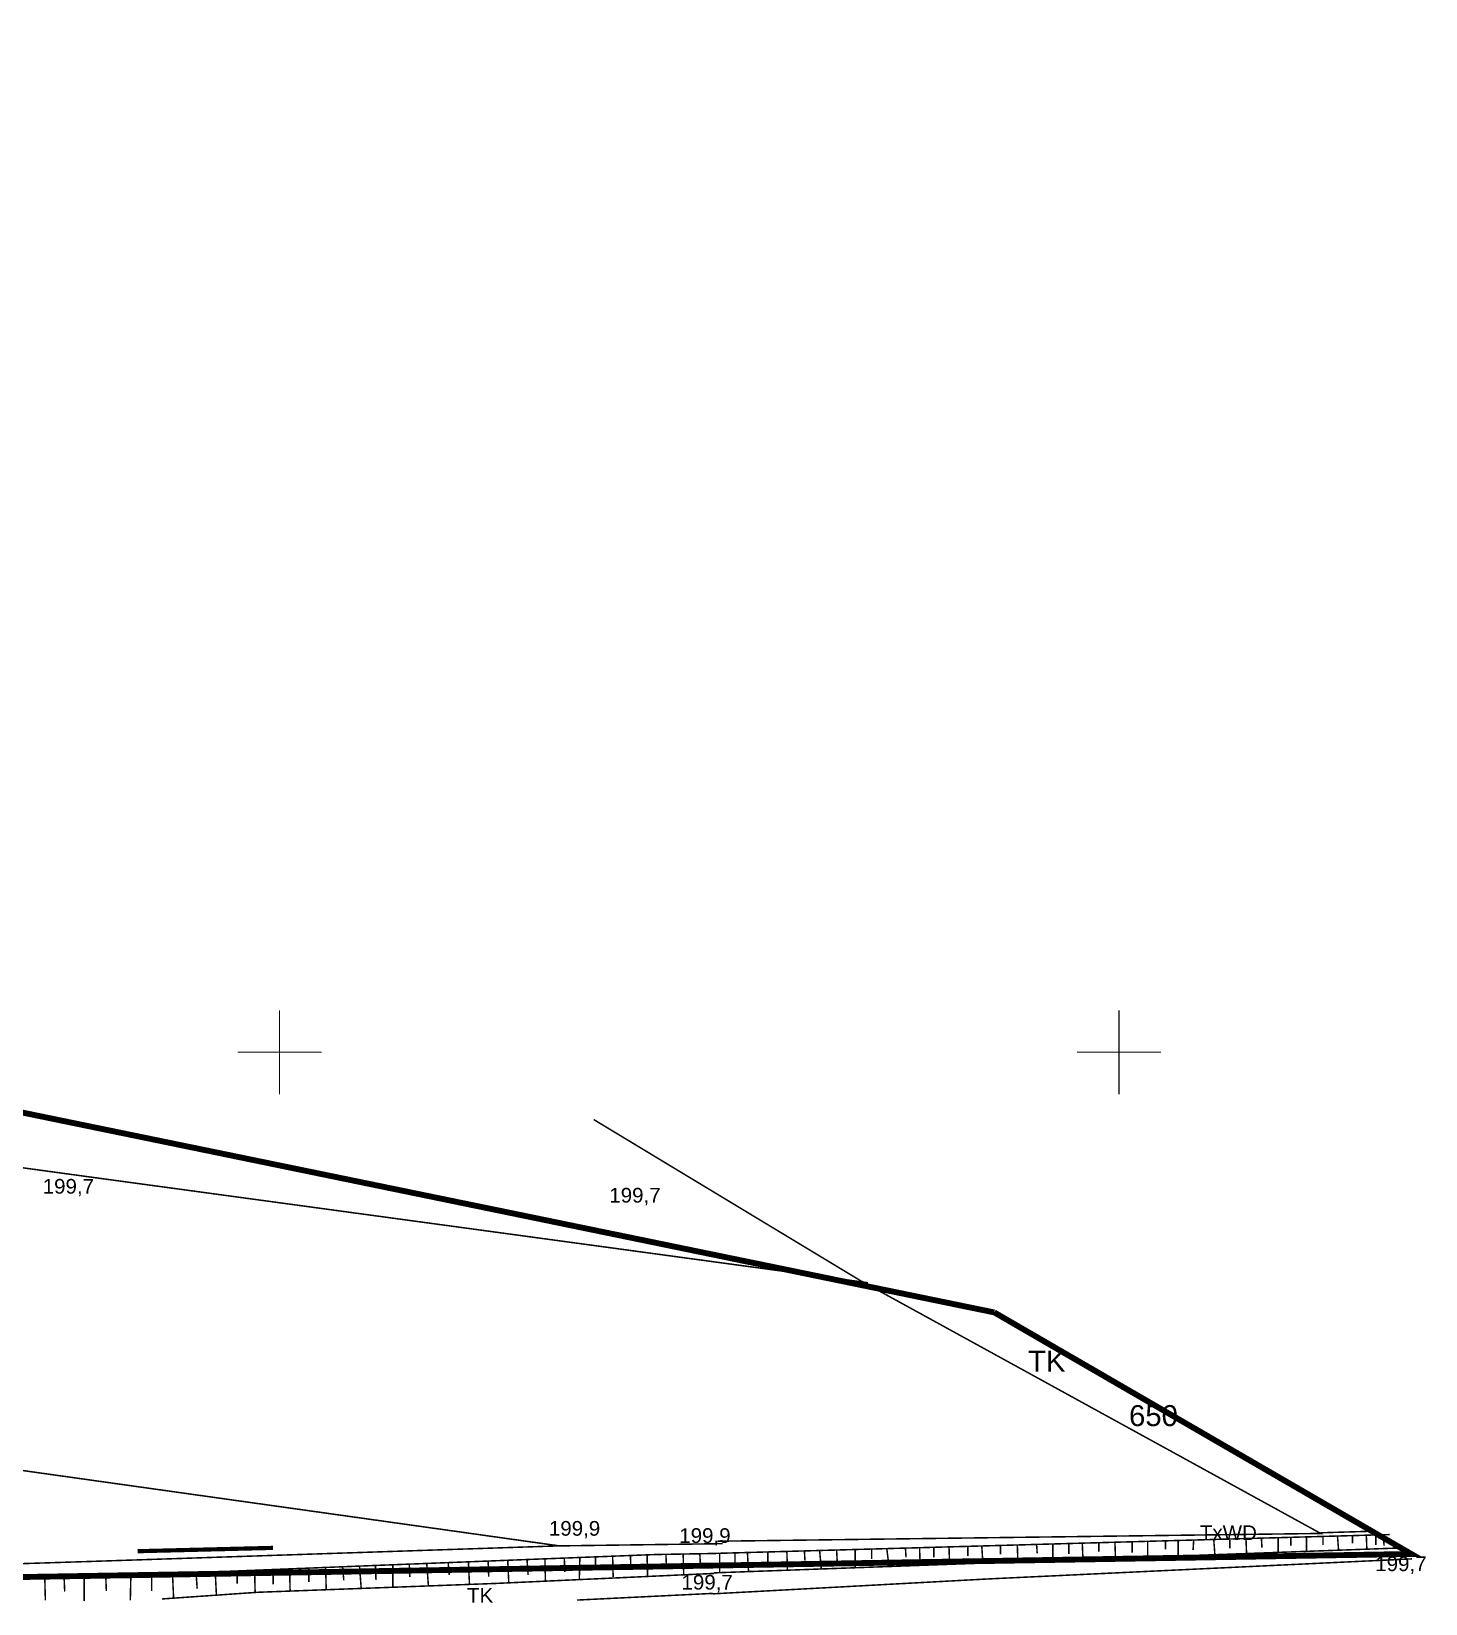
# Model space of a CAD drawing. Extents: x 7572697 to 7573818, y 5546684 to 5547005.
# Drawn here: x 7573735.2 to 7573818.3, y 5546767.2 to 5546860.8 of the extents above; entities that cross this region are included whole.
import ezdxf
from ezdxf.enums import TextEntityAlignment as Align

# ---------------------------------------------------------------- set-up
doc = ezdxf.new("R2010")
doc.units = 0
doc.header["$MEASUREMENT"] = 0
doc.linetypes.add('1', pattern=[2, 1, -1])
doc.styles.add('STYL_ARIAL', font='Arial', dxfattribs={"oblique": 0.1})

msp = doc.modelspace()

# ---------------------------------------------------------------- linework, layer by layer
at = {"color": 6, "const_width": 0.35}
for points in [[(7573792.5736, 5546784.4967), (7573422.4326, 5546860.6425)], [(7573349.4716, 5546824.7787), (7573649.9357, 5546767.3274), (7573817.4093, 5546770.1055), (7573792.5736, 5546784.4967)]]:
    msp.add_lwpolyline(points, dxfattribs=at)
at = {"color": 0, "const_width": 0.09}
for points in [[(7573650.2868, 5546807.7885), (7573687.2755, 5546801.2401), (7573711.1806, 5546797.0067), (7573724.6479, 5546794.6255), (7573728.4844, 5546793.964), (7573739.1338, 5546792.5088), (7573785.0522, 5546786.2647)], [(7573768.7142, 5546795.9881), (7573784.5892, 5546786.397)], [(7573652.2579, 5546789.5322), (7573684.7355, 5546783.1557), (7573692.157, 5546781.9651), (7573709.8841, 5546779.0547), (7573734.1728, 5546775.1521), (7573766.6637, 5546770.588), (7573776.3871, 5546770.7203)], [(7573784.5892, 5546786.3969), (7573812.0132, 5546771.3289), (7573776.0961, 5546770.8659)], [(7573797.8114, 5546770.751), (7573797.8548, 5546769.7502)], [(7573799.7574, 5546770.8054), (7573799.7907, 5546769.8488)], [(7573800.7817, 5546770.8064), (7573800.7817, 5546770.178)], [(7573801.7081, 5546770.86), (7573801.7076, 5546769.9184)], [(7573802.766, 5546770.8725), (7573802.766, 5546770.3764)], [(7573803.5266, 5546770.9108), (7573803.5266, 5546769.9844)], [(7573804.4461, 5546770.9056), (7573804.413, 5546770.3434)], [(7573805.6434, 5546770.97), (7573805.7088, 5546770.0636)], [(7573806.5959, 5546770.9387), (7573806.5959, 5546770.4426)], [(7573807.5629, 5546771.0237), (7573807.5963, 5546770.1321)], [(7573808.481, 5546771.071), (7573808.5141, 5546770.4757)], [(7573809.4797, 5546771.0773), (7573809.4803, 5546770.2005)], [(7573810.2339, 5546771.104), (7573810.2339, 5546770.6079)], [(7573811.1669, 5546771.1244), (7573811.1683, 5546770.2616)], [(7573812.0198, 5546771.3686), (7573815.294, 5546771.4678)], [(7573812.1521, 5546771.1371), (7573812.1521, 5546770.641)], [(7573813.0119, 5546771.176), (7573813.0787, 5546770.331)], [(7573813.905, 5546771.2032), (7573813.905, 5546770.7402)], [(7573814.7303, 5546771.2241), (7573814.7619, 5546770.3921)], [(7573815.294, 5546771.2363), (7573815.294, 5546770.641)], [(7573815.7254, 5546771.2519), (7573815.7901, 5546770.6079)], [(7573666.466, 5546767.2808), (7573679.5629, 5546767.7438), (7573695.4379, 5546768.2068), (7573711.9875, 5546768.8022), (7573738.7766, 5546769.662), (7573766.6372, 5546770.5881)], [(7573765.8038, 5546769.8539), (7573765.8369, 5546768.4979)], [(7573766.9613, 5546769.8539), (7573766.9944, 5546769.0271)], [(7573767.8874, 5546769.92), (7573767.8543, 5546768.5971)], [(7573768.8134, 5546769.9531), (7573768.8134, 5546769.1924)], [(7573769.8387, 5546769.9862), (7573769.8718, 5546768.7294)], [(7573770.897, 5546770.0523), (7573770.9301, 5546769.1593)], [(7573771.8892, 5546770.0854), (7573771.9223, 5546768.7956)], [(7573773.0137, 5546770.0523), (7573773.0468, 5546769.2916)], [(7573774.0389, 5546770.1185), (7573774.072, 5546768.8948)], [(7573775.0311, 5546770.1515), (7573775.0642, 5546769.457)], [(7573776.2151, 5546770.1118), (7573776.2151, 5546768.9873)], [(7573777.1279, 5546770.178), (7573777.1279, 5546769.6158)], [(7573777.8688, 5546770.178), (7573777.9349, 5546769.0535)], [(7573779.0792, 5546770.2111), (7573779.0792, 5546769.6489)], [(7573780.2169, 5546770.2441), (7573780.25, 5546769.1527)], [(7573781.262, 5546770.2772), (7573781.2951, 5546769.715)], [(7573782.1672, 5546770.3136), (7573782.2665, 5546769.2128)], [(7573783.1803, 5546770.3433), (7573783.2134, 5546769.6818)], [(7573784.285, 5546770.3728), (7573784.2861, 5546769.2861)], [(7573785.2639, 5546770.3764), (7573785.2639, 5546769.8142)], [(7573786.1696, 5546770.4255), (7573786.2996, 5546769.3592)], [(7573787.2813, 5546770.4426), (7573787.3144, 5546769.9134)], [(7573788.1212, 5546770.4801), (7573788.1541, 5546769.4265)], [(7573788.968, 5546770.5418), (7573788.968, 5546769.9134)], [(7573789.8737, 5546770.5291), (7573789.9083, 5546769.4902)], [(7573790.9921, 5546770.5749), (7573790.9921, 5546769.9796)], [(7573791.8262, 5546770.5837), (7573791.8912, 5546769.5622)], [(7573792.9434, 5546770.6079), (7573792.9434, 5546770.0787)], [(7573793.9431, 5546770.6429), (7573793.9757, 5546769.6378)], [(7573795.0931, 5546770.7072), (7573795.1262, 5546770.145)], [(7573796.0581, 5546770.702), (7573796.0589, 5546769.7134)], [(7573797.0114, 5546770.7072), (7573797.0114, 5546770.1119)], [(7573798.7973, 5546770.7402), (7573798.7973, 5546770.2441)], [(7573742.3815, 5546768.8948), (7573742.3815, 5546767.9026)], [(7573743.6251, 5546768.8948), (7573743.6912, 5546767.4396)], [(7573745.0274, 5546768.994), (7573745.0935, 5546768.0349)], [(7573746.1717, 5546769.027), (7573746.2378, 5546767.671)], [(7573747.4748, 5546769.0932), (7573747.4748, 5546768.3325)], [(7573748.5133, 5546769.1593), (7573748.5464, 5546767.8033)], [(7573749.6245, 5546769.1593), (7573749.6245, 5546768.2994)], [(7573750.5968, 5546769.2586), (7573750.6299, 5546767.9026)], [(7573751.7412, 5546769.2916), (7573751.7412, 5546768.4317)], [(7573752.7466, 5546769.2916), (7573752.7797, 5546767.9687)], [(7573753.7586, 5546769.3247), (7573753.8247, 5546768.531)], [(7573754.764, 5546769.3578), (7573754.8632, 5546768.068)], [(7573755.7099, 5546769.4239), (7573755.743, 5546768.564)], [(7573756.7484, 5546769.457), (7573756.7484, 5546768.1672)], [(7573757.7274, 5546769.4901), (7573757.7605, 5546768.7294)], [(7573758.7659, 5546769.5562), (7573758.8651, 5546768.2333)], [(7573760.0425, 5546769.5893), (7573760.1086, 5546768.8617)], [(7573761.2463, 5546769.6554), (7573761.3124, 5546768.2994)], [(7573762.4237, 5546769.6554), (7573762.4568, 5546768.7624)], [(7573763.5879, 5546769.7547), (7573763.654, 5546768.3987)], [(7573764.7388, 5546769.7877), (7573764.8049, 5546768.8617)], [(7573736.0183, 5546768.6302), (7573736.0514, 5546767.3404)], [(7573737.1693, 5546768.6963), (7573737.2024, 5546767.8695)], [(7573738.3665, 5546768.6963), (7573738.3665, 5546767.3072)], [(7573739.6497, 5546768.7955), (7573739.6828, 5546767.9025)], [(7573741.1446, 5546768.8617), (7573741.1115, 5546767.3403)]]:
    msp.add_lwpolyline(points, dxfattribs=at)
at = {"color": 1, "const_width": 0.065}
for points in [[(7573750, 5546797.5), (7573750, 5546802.5)], [(7573750, 5546797.5), (7573750, 5546802.5)], [(7573750, 5546797.5), (7573750, 5546802.5)], [(7573750, 5546797.5), (7573750, 5546802.5)], [(7573750, 5546797.5), (7573750, 5546802.5)], [(7573800, 5546797.5), (7573800, 5546802.5)], [(7573800, 5546797.5), (7573800, 5546802.5)], [(7573800, 5546797.5), (7573800, 5546802.5)], [(7573800, 5546797.5), (7573800, 5546802.5)], [(7573800, 5546797.5), (7573800, 5546802.5)], [(7573800, 5546797.5), (7573800, 5546802.5)], [(7573747.5, 5546800), (7573752.5, 5546800)], [(7573747.5, 5546800), (7573752.5, 5546800)], [(7573747.5, 5546800), (7573752.5, 5546800)], [(7573747.5, 5546800), (7573752.5, 5546800)], [(7573747.5, 5546800), (7573752.5, 5546800)], [(7573797.5, 5546800), (7573802.5, 5546800)], [(7573797.5, 5546800), (7573802.5, 5546800)], [(7573797.5, 5546800), (7573802.5, 5546800)], [(7573797.5, 5546800), (7573802.5, 5546800)], [(7573797.5, 5546800), (7573802.5, 5546800)], [(7573797.5, 5546800), (7573802.5, 5546800)]]:
    msp.add_lwpolyline(points, dxfattribs=at)
at = {"color": 0, "linetype": '1'}
for points, const_width in [([(7573735.4025, 5546791.9104), (7573735.4015, 5546791.9118), (7573735.4005, 5546791.9133), (7573735.3996, 5546791.9148), (7573735.3988, 5546791.9163), (7573735.398, 5546791.9179), (7573735.3972, 5546791.9194), (7573735.3966, 5546791.921), (7573735.3959, 5546791.9227), (7573735.3954, 5546791.9243), (7573735.3948, 5546791.926), (7573735.3944, 5546791.9277), (7573735.394, 5546791.9294), (7573735.3936, 5546791.9311), (7573735.3934, 5546791.9328), (7573735.3931, 5546791.9345), (7573735.393, 5546791.9363), (7573735.3929, 5546791.938), (7573735.3928, 5546791.9398), (7573735.3929, 5546791.9415), (7573735.393, 5546791.9432), (7573735.3931, 5546791.945), (7573735.3933, 5546791.9467), (7573735.3936, 5546791.9484), (7573735.3939, 5546791.9502), (7573735.3943, 5546791.9519), (7573735.3947, 5546791.9535), (7573735.3952, 5546791.9552), (7573735.3958, 5546791.9569), (7573735.3964, 5546791.9585), (7573735.3971, 5546791.9601), (7573735.3978, 5546791.9617), (7573735.3986, 5546791.9633), (7573735.3995, 5546791.9648), (7573735.4003, 5546791.9663), (7573735.4013, 5546791.9678), (7573735.4023, 5546791.9692), (7573735.4033, 5546791.9706), (7573735.4044, 5546791.9719), (7573735.4056, 5546791.9733), (7573735.4068, 5546791.9745), (7573735.408, 5546791.9758), (7573735.4093, 5546791.977), (7573735.4106, 5546791.9781), (7573735.4119, 5546791.9792), (7573735.4133, 5546791.9803), (7573735.4147, 5546791.9813), (7573735.4162, 5546791.9823), (7573735.4177, 5546791.9832), (7573735.4192, 5546791.984), (7573735.4208, 5546791.9848), (7573735.4223, 5546791.9855), (7573735.4239, 5546791.9862), (7573735.4256, 5546791.9869), (7573735.4272, 5546791.9874), (7573735.4289, 5546791.988), (7573735.4306, 5546791.9884), (7573735.4323, 5546791.9888), (7573735.434, 5546791.9892), (7573735.4357, 5546791.9894), (7573735.4374, 5546791.9897), (7573735.4392, 5546791.9898), (7573735.4409, 5546791.9899), (7573735.4427, 5546791.9899), (7573735.4444, 5546791.9899), (7573735.4461, 5546791.9898), (7573735.4479, 5546791.9897), (7573735.4496, 5546791.9895), (7573735.4513, 5546791.9892), (7573735.4531, 5546791.9889), (7573735.4548, 5546791.9885), (7573735.4564, 5546791.9881), (7573735.4581, 5546791.9876), (7573735.4598, 5546791.987), (7573735.4614, 5546791.9864), (7573735.463, 5546791.9857), (7573735.4646, 5546791.985), (7573735.4662, 5546791.9842), (7573735.4677, 5546791.9833), (7573735.4692, 5546791.9825), (7573735.4707, 5546791.9815), (7573735.4721, 5546791.9805), (7573735.4735, 5546791.9795), (7573735.4748, 5546791.9784), (7573735.4762, 5546791.9772), (7573735.4774, 5546791.976), (7573735.4787, 5546791.9748), (7573735.4799, 5546791.9735), (7573735.481, 5546791.9722), (7573735.4821, 5546791.9709), (7573735.4832, 5546791.9695), (7573735.4842, 5546791.9681), (7573735.4852, 5546791.9666), (7573735.4861, 5546791.9651), (7573735.4869, 5546791.9636), (7573735.4877, 5546791.962), (7573735.4884, 5546791.9605), (7573735.4891, 5546791.9589), (7573735.4898, 5546791.9572), (7573735.4903, 5546791.9556), (7573735.4909, 5546791.9539), (7573735.4913, 5546791.9522), (7573735.4917, 5546791.9505), (7573735.4921, 5546791.9488), (7573735.4923, 5546791.9471), (7573735.4926, 5546791.9454), (7573735.4927, 5546791.9436), (7573735.4928, 5546791.9419), (7573735.4928, 5546791.9401), (7573735.4928, 5546791.9384), (7573735.4927, 5546791.9367), (7573735.4926, 5546791.9349), (7573735.4924, 5546791.9332), (7573735.4921, 5546791.9315), (7573735.4918, 5546791.9297), (7573735.4914, 5546791.928), (7573735.491, 5546791.9264), (7573735.4905, 5546791.9247), (7573735.4899, 5546791.923), (7573735.4893, 5546791.9214), (7573735.4886, 5546791.9198), (7573735.4879, 5546791.9182), (7573735.4871, 5546791.9166), (7573735.4862, 5546791.9151), (7573735.4854, 5546791.9136), (7573735.4844, 5546791.9121), (7573735.4834, 5546791.9107), (7573735.4824, 5546791.9093), (7573735.4813, 5546791.908), (7573735.4801, 5546791.9066), (7573735.4789, 5546791.9054), (7573735.4777, 5546791.9041), (7573735.4764, 5546791.9029), (7573735.4751, 5546791.9018), (7573735.4738, 5546791.9007), (7573735.4724, 5546791.8996), (7573735.471, 5546791.8986), (7573735.4695, 5546791.8976), (7573735.468, 5546791.8967), (7573735.4665, 5546791.8959), (7573735.4649, 5546791.8951), (7573735.4634, 5546791.8943), (7573735.4618, 5546791.8937), (7573735.4601, 5546791.893), (7573735.4585, 5546791.8925), (7573735.4568, 5546791.8919), (7573735.4551, 5546791.8915), (7573735.4534, 5546791.8911), (7573735.4517, 5546791.8907), (7573735.45, 5546791.8905), (7573735.4483, 5546791.8902), (7573735.4465, 5546791.8901), (7573735.4448, 5546791.89), (7573735.443, 5546791.8899), (7573735.4413, 5546791.89), (7573735.4396, 5546791.8901), (7573735.4378, 5546791.8902), (7573735.4361, 5546791.8904), (7573735.4344, 5546791.8907), (7573735.4326, 5546791.891), (7573735.4309, 5546791.8914), (7573735.4293, 5546791.8918), (7573735.4276, 5546791.8923), (7573735.4259, 5546791.8929), (7573735.4243, 5546791.8935), (7573735.4227, 5546791.8942), (7573735.4211, 5546791.8949), (7573735.4195, 5546791.8957), (7573735.418, 5546791.8966), (7573735.4165, 5546791.8974), (7573735.415, 5546791.8984), (7573735.4136, 5546791.8994), (7573735.4122, 5546791.9004), (7573735.4109, 5546791.9015), (7573735.4095, 5546791.9027), (7573735.4083, 5546791.9039), (7573735.407, 5546791.9051), (7573735.4058, 5546791.9064), (7573735.4047, 5546791.9077), (7573735.4025, 5546791.9104)], 0.09), ([(7573769.6131, 5546790.4287), (7573769.6121, 5546790.4302), (7573769.6112, 5546790.4316), (7573769.6102, 5546790.4331), (7573769.6094, 5546790.4346), (7573769.6086, 5546790.4362), (7573769.6079, 5546790.4378), (7573769.6072, 5546790.4394), (7573769.6065, 5546790.441), (7573769.606, 5546790.4427), (7573769.6054, 5546790.4443), (7573769.605, 5546790.446), (7573769.6046, 5546790.4477), (7573769.6042, 5546790.4494), (7573769.604, 5546790.4511), (7573769.6037, 5546790.4529), (7573769.6036, 5546790.4546), (7573769.6035, 5546790.4563), (7573769.6035, 5546790.4581), (7573769.6035, 5546790.4598), (7573769.6036, 5546790.4616), (7573769.6037, 5546790.4633), (7573769.6039, 5546790.4651), (7573769.6042, 5546790.4668), (7573769.6045, 5546790.4685), (7573769.6049, 5546790.4702), (7573769.6053, 5546790.4719), (7573769.6058, 5546790.4736), (7573769.6064, 5546790.4752), (7573769.607, 5546790.4768), (7573769.6077, 5546790.4784), (7573769.6084, 5546790.48), (7573769.6092, 5546790.4816), (7573769.6101, 5546790.4831), (7573769.6109, 5546790.4846), (7573769.6119, 5546790.4861), (7573769.6129, 5546790.4875), (7573769.6139, 5546790.4889), (7573769.615, 5546790.4903), (7573769.6162, 5546790.4916), (7573769.6174, 5546790.4929), (7573769.6186, 5546790.4941), (7573769.6199, 5546790.4953), (7573769.6212, 5546790.4965), (7573769.6225, 5546790.4976), (7573769.6239, 5546790.4986), (7573769.6253, 5546790.4996), (7573769.6268, 5546790.5006), (7573769.6283, 5546790.5015), (7573769.6298, 5546790.5023), (7573769.6314, 5546790.5031), (7573769.6329, 5546790.5039), (7573769.6345, 5546790.5046), (7573769.6362, 5546790.5052), (7573769.6378, 5546790.5058), (7573769.6395, 5546790.5063), (7573769.6412, 5546790.5068), (7573769.6429, 5546790.5072), (7573769.6446, 5546790.5075), (7573769.6463, 5546790.5078), (7573769.648, 5546790.508), (7573769.6498, 5546790.5081), (7573769.6515, 5546790.5082), (7573769.6533, 5546790.5083), (7573769.655, 5546790.5083), (7573769.6568, 5546790.5082), (7573769.6585, 5546790.508), (7573769.6602, 5546790.5078), (7573769.6619, 5546790.5076), (7573769.6637, 5546790.5072), (7573769.6654, 5546790.5068), (7573769.6671, 5546790.5064), (7573769.6687, 5546790.5059), (7573769.6704, 5546790.5053), (7573769.672, 5546790.5047), (7573769.6736, 5546790.504), (7573769.6752, 5546790.5033), (7573769.6768, 5546790.5025), (7573769.6783, 5546790.5017), (7573769.6798, 5546790.5008), (7573769.6813, 5546790.4998), (7573769.6827, 5546790.4988), (7573769.6841, 5546790.4978), (7573769.6854, 5546790.4967), (7573769.6868, 5546790.4956), (7573769.688, 5546790.4944), (7573769.6893, 5546790.4932), (7573769.6905, 5546790.4919), (7573769.6916, 5546790.4906), (7573769.6927, 5546790.4892), (7573769.6938, 5546790.4878), (7573769.6948, 5546790.4864), (7573769.6958, 5546790.4849), (7573769.6967, 5546790.4834), (7573769.6975, 5546790.4819), (7573769.6983, 5546790.4804), (7573769.6991, 5546790.4788), (7573769.6997, 5546790.4772), (7573769.7004, 5546790.4756), (7573769.7009, 5546790.4739), (7573769.7015, 5546790.4722), (7573769.7019, 5546790.4706), (7573769.7023, 5546790.4689), (7573769.7027, 5546790.4672), (7573769.7029, 5546790.4654), (7573769.7032, 5546790.4637), (7573769.7033, 5546790.462), (7573769.7034, 5546790.4602), (7573769.7035, 5546790.4585), (7573769.7034, 5546790.4567), (7573769.7033, 5546790.455), (7573769.7032, 5546790.4532), (7573769.703, 5546790.4515), (7573769.7027, 5546790.4498), (7573769.7024, 5546790.4481), (7573769.702, 5546790.4464), (7573769.7016, 5546790.4447), (7573769.7011, 5546790.443), (7573769.7005, 5546790.4414), (7573769.6999, 5546790.4397), (7573769.6992, 5546790.4381), (7573769.6985, 5546790.4365), (7573769.6977, 5546790.435), (7573769.6968, 5546790.4334), (7573769.696, 5546790.4319), (7573769.695, 5546790.4305), (7573769.694, 5546790.429), (7573769.693, 5546790.4277), (7573769.6919, 5546790.4263), (7573769.6907, 5546790.425), (7573769.6896, 5546790.4237), (7573769.6883, 5546790.4224), (7573769.687, 5546790.4213), (7573769.6857, 5546790.4201), (7573769.6844, 5546790.419), (7573769.683, 5546790.4179), (7573769.6816, 5546790.4169), (7573769.6801, 5546790.416), (7573769.6786, 5546790.4151), (7573769.6771, 5546790.4142), (7573769.6755, 5546790.4134), (7573769.674, 5546790.4127), (7573769.6724, 5546790.412), (7573769.6707, 5546790.4114), (7573769.6691, 5546790.4108), (7573769.6674, 5546790.4103), (7573769.6657, 5546790.4098), (7573769.664, 5546790.4094), (7573769.6623, 5546790.4091), (7573769.6606, 5546790.4088), (7573769.6589, 5546790.4086), (7573769.6571, 5546790.4084), (7573769.6554, 5546790.4083), (7573769.6536, 5546790.4083), (7573769.6519, 5546790.4083), (7573769.6502, 5546790.4084), (7573769.6484, 5546790.4085), (7573769.6467, 5546790.4087), (7573769.645, 5546790.409), (7573769.6432, 5546790.4093), (7573769.6415, 5546790.4097), (7573769.6399, 5546790.4102), (7573769.6382, 5546790.4107), (7573769.6365, 5546790.4112), (7573769.6349, 5546790.4119), (7573769.6333, 5546790.4125), (7573769.6317, 5546790.4133), (7573769.6301, 5546790.414), (7573769.6286, 5546790.4149), (7573769.6271, 5546790.4158), (7573769.6257, 5546790.4167), (7573769.6242, 5546790.4177), (7573769.6228, 5546790.4188), (7573769.6215, 5546790.4199), (7573769.6201, 5546790.421), (7573769.6189, 5546790.4222), (7573769.6176, 5546790.4234), (7573769.6164, 5546790.4247), (7573769.6153, 5546790.426), (7573769.6131, 5546790.4287)], 0.09), ([(7573766.2397, 5546770.7768), (7573766.2387, 5546770.7783), (7573766.2377, 5546770.7797), (7573766.2368, 5546770.7812), (7573766.236, 5546770.7827), (7573766.2352, 5546770.7843), (7573766.2344, 5546770.7859), (7573766.2337, 5546770.7875), (7573766.2331, 5546770.7891), (7573766.2325, 5546770.7907), (7573766.232, 5546770.7924), (7573766.2315, 5546770.7941), (7573766.2311, 5546770.7958), (7573766.2308, 5546770.7975), (7573766.2305, 5546770.7992), (7573766.2303, 5546770.801), (7573766.2302, 5546770.8027), (7573766.2301, 5546770.8044), (7573766.23, 5546770.8062), (7573766.23, 5546770.8079), (7573766.2301, 5546770.8097), (7573766.2303, 5546770.8114), (7573766.2305, 5546770.8131), (7573766.2307, 5546770.8149), (7573766.2311, 5546770.8166), (7573766.2315, 5546770.8183), (7573766.2319, 5546770.82), (7573766.2324, 5546770.8216), (7573766.233, 5546770.8233), (7573766.2336, 5546770.8249), (7573766.2343, 5546770.8265), (7573766.235, 5546770.8281), (7573766.2358, 5546770.8297), (7573766.2366, 5546770.8312), (7573766.2375, 5546770.8327), (7573766.2385, 5546770.8342), (7573766.2395, 5546770.8356), (7573766.2405, 5546770.837), (7573766.2416, 5546770.8384), (7573766.2427, 5546770.8397), (7573766.2439, 5546770.841), (7573766.2451, 5546770.8422), (7573766.2464, 5546770.8434), (7573766.2477, 5546770.8445), (7573766.2491, 5546770.8457), (7573766.2505, 5546770.8467), (7573766.2519, 5546770.8477), (7573766.2534, 5546770.8487), (7573766.2549, 5546770.8496), (7573766.2564, 5546770.8504), (7573766.2579, 5546770.8512), (7573766.2595, 5546770.852), (7573766.2611, 5546770.8527), (7573766.2627, 5546770.8533), (7573766.2644, 5546770.8539), (7573766.2661, 5546770.8544), (7573766.2677, 5546770.8548), (7573766.2694, 5546770.8552), (7573766.2711, 5546770.8556), (7573766.2729, 5546770.8559), (7573766.2746, 5546770.8561), (7573766.2763, 5546770.8562), (7573766.2781, 5546770.8563), (7573766.2798, 5546770.8564), (7573766.2816, 5546770.8563), (7573766.2833, 5546770.8563), (7573766.2851, 5546770.8561), (7573766.2868, 5546770.8559), (7573766.2885, 5546770.8556), (7573766.2902, 5546770.8553), (7573766.2919, 5546770.8549), (7573766.2936, 5546770.8545), (7573766.2953, 5546770.854), (7573766.2969, 5546770.8534), (7573766.2986, 5546770.8528), (7573766.3002, 5546770.8521), (7573766.3018, 5546770.8514), (7573766.3033, 5546770.8506), (7573766.3049, 5546770.8498), (7573766.3064, 5546770.8489), (7573766.3078, 5546770.8479), (7573766.3093, 5546770.8469), (7573766.3106, 5546770.8459), (7573766.312, 5546770.8448), (7573766.3133, 5546770.8437), (7573766.3146, 5546770.8425), (7573766.3159, 5546770.8412), (7573766.317, 5546770.84), (7573766.3182, 5546770.8387), (7573766.3193, 5546770.8373), (7573766.3204, 5546770.8359), (7573766.3214, 5546770.8345), (7573766.3223, 5546770.833), (7573766.3232, 5546770.8315), (7573766.3241, 5546770.83), (7573766.3249, 5546770.8285), (7573766.3256, 5546770.8269), (7573766.3263, 5546770.8253), (7573766.3269, 5546770.8236), (7573766.3275, 5546770.822), (7573766.328, 5546770.8203), (7573766.3285, 5546770.8186), (7573766.3289, 5546770.817), (7573766.3292, 5546770.8152), (7573766.3295, 5546770.8135), (7573766.3297, 5546770.8118), (7573766.3299, 5546770.81), (7573766.33, 5546770.8083), (7573766.33, 5546770.8066), (7573766.33, 5546770.8048), (7573766.3299, 5546770.8031), (7573766.3298, 5546770.8013), (7573766.3296, 5546770.7996), (7573766.3293, 5546770.7979), (7573766.329, 5546770.7962), (7573766.3286, 5546770.7945), (7573766.3281, 5546770.7928), (7573766.3276, 5546770.7911), (7573766.3271, 5546770.7894), (7573766.3264, 5546770.7878), (7573766.3258, 5546770.7862), (7573766.325, 5546770.7846), (7573766.3243, 5546770.7831), (7573766.3234, 5546770.7815), (7573766.3225, 5546770.78), (7573766.3216, 5546770.7786), (7573766.3206, 5546770.7771), (7573766.3195, 5546770.7757), (7573766.3184, 5546770.7744), (7573766.3173, 5546770.7731), (7573766.3161, 5546770.7718), (7573766.3149, 5546770.7705), (7573766.3136, 5546770.7693), (7573766.3123, 5546770.7682), (7573766.3109, 5546770.7671), (7573766.3096, 5546770.766), (7573766.3081, 5546770.765), (7573766.3067, 5546770.7641), (7573766.3052, 5546770.7632), (7573766.3037, 5546770.7623), (7573766.3021, 5546770.7615), (7573766.3005, 5546770.7608), (7573766.2989, 5546770.7601), (7573766.2973, 5546770.7594), (7573766.2956, 5546770.7589), (7573766.294, 5546770.7584), (7573766.2923, 5546770.7579), (7573766.2906, 5546770.7575), (7573766.2889, 5546770.7572), (7573766.2872, 5546770.7569), (7573766.2854, 5546770.7567), (7573766.2837, 5546770.7565), (7573766.282, 5546770.7564), (7573766.2802, 5546770.7564), (7573766.2785, 5546770.7564), (7573766.2767, 5546770.7565), (7573766.275, 5546770.7566), (7573766.2732, 5546770.7568), (7573766.2715, 5546770.7571), (7573766.2698, 5546770.7574), (7573766.2681, 5546770.7578), (7573766.2664, 5546770.7583), (7573766.2647, 5546770.7588), (7573766.2631, 5546770.7593), (7573766.2615, 5546770.7599), (7573766.2599, 5546770.7606), (7573766.2583, 5546770.7613), (7573766.2567, 5546770.7621), (7573766.2552, 5546770.763), (7573766.2537, 5546770.7639), (7573766.2522, 5546770.7648), (7573766.2508, 5546770.7658), (7573766.2494, 5546770.7669), (7573766.248, 5546770.7679), (7573766.2467, 5546770.7691), (7573766.2454, 5546770.7703), (7573766.2442, 5546770.7715), (7573766.243, 5546770.7728), (7573766.2418, 5546770.7741), (7573766.2397, 5546770.7768)], 0.09), ([(7573775.8976, 5546770.1383), (7573816.1142, 5546771.2628)], 0.09), ([(7573696.5888, 5546767.2279), (7573716.5648, 5546768.0216), (7573738.8295, 5546768.7493), (7573757.0857, 5546769.4769), (7573772.3654, 5546770.0722), (7573776.0034, 5546770.1383)], 0.09), ([(7573741.5415, 5546770.2706), (7573749.6113, 5546770.469)], 0.25), ([(7573773.2181, 5546770.2477), (7573773.2171, 5546770.2491), (7573773.2161, 5546770.2505), (7573773.2152, 5546770.252), (7573773.2143, 5546770.2536), (7573773.2135, 5546770.2551), (7573773.2128, 5546770.2567), (7573773.2121, 5546770.2583), (7573773.2115, 5546770.2599), (7573773.2109, 5546770.2616), (7573773.2104, 5546770.2632), (7573773.2099, 5546770.2649), (7573773.2095, 5546770.2666), (7573773.2092, 5546770.2683), (7573773.2089, 5546770.2701), (7573773.2087, 5546770.2718), (7573773.2085, 5546770.2735), (7573773.2084, 5546770.2753), (7573773.2084, 5546770.277), (7573773.2084, 5546770.2788), (7573773.2085, 5546770.2805), (7573773.2087, 5546770.2822), (7573773.2089, 5546770.284), (7573773.2091, 5546770.2857), (7573773.2095, 5546770.2874), (7573773.2098, 5546770.2891), (7573773.2103, 5546770.2908), (7573773.2108, 5546770.2925), (7573773.2113, 5546770.2941), (7573773.212, 5546770.2958), (7573773.2126, 5546770.2974), (7573773.2134, 5546770.2989), (7573773.2142, 5546770.3005), (7573773.215, 5546770.302), (7573773.2159, 5546770.3035), (7573773.2168, 5546770.305), (7573773.2178, 5546770.3064), (7573773.2189, 5546770.3078), (7573773.22, 5546770.3092), (7573773.2211, 5546770.3105), (7573773.2223, 5546770.3118), (7573773.2235, 5546770.313), (7573773.2248, 5546770.3142), (7573773.2261, 5546770.3154), (7573773.2275, 5546770.3165), (7573773.2289, 5546770.3175), (7573773.2303, 5546770.3185), (7573773.2317, 5546770.3195), (7573773.2332, 5546770.3204), (7573773.2348, 5546770.3213), (7573773.2363, 5546770.3221), (7573773.2379, 5546770.3228), (7573773.2395, 5546770.3235), (7573773.2411, 5546770.3241), (7573773.2428, 5546770.3247), (7573773.2444, 5546770.3252), (7573773.2461, 5546770.3257), (7573773.2478, 5546770.3261), (7573773.2495, 5546770.3264), (7573773.2513, 5546770.3267), (7573773.253, 5546770.3269), (7573773.2547, 5546770.3271), (7573773.2565, 5546770.3272), (7573773.2582, 5546770.3272), (7573773.26, 5546770.3272), (7573773.2617, 5546770.3271), (7573773.2634, 5546770.3269), (7573773.2652, 5546770.3267), (7573773.2669, 5546770.3265), (7573773.2686, 5546770.3261), (7573773.2703, 5546770.3258), (7573773.272, 5546770.3253), (7573773.2737, 5546770.3248), (7573773.2753, 5546770.3243), (7573773.277, 5546770.3236), (7573773.2786, 5546770.323), (7573773.2801, 5546770.3222), (7573773.2817, 5546770.3214), (7573773.2832, 5546770.3206), (7573773.2847, 5546770.3197), (7573773.2862, 5546770.3188), (7573773.2876, 5546770.3178), (7573773.289, 5546770.3167), (7573773.2904, 5546770.3156), (7573773.2917, 5546770.3145), (7573773.293, 5546770.3133), (7573773.2942, 5546770.3121), (7573773.2954, 5546770.3108), (7573773.2966, 5546770.3095), (7573773.2977, 5546770.3081), (7573773.2987, 5546770.3067), (7573773.2997, 5546770.3053), (7573773.3007, 5546770.3039), (7573773.3016, 5546770.3024), (7573773.3025, 5546770.3008), (7573773.3033, 5546770.2993), (7573773.304, 5546770.2977), (7573773.3047, 5546770.2961), (7573773.3053, 5546770.2945), (7573773.3059, 5546770.2928), (7573773.3064, 5546770.2912), (7573773.3069, 5546770.2895), (7573773.3073, 5546770.2878), (7573773.3076, 5546770.2861), (7573773.3079, 5546770.2843), (7573773.3081, 5546770.2826), (7573773.3083, 5546770.2809), (7573773.3084, 5546770.2791), (7573773.3084, 5546770.2774), (7573773.3084, 5546770.2756), (7573773.3083, 5546770.2739), (7573773.3081, 5546770.2722), (7573773.3079, 5546770.2704), (7573773.3077, 5546770.2687), (7573773.3073, 5546770.267), (7573773.307, 5546770.2653), (7573773.3065, 5546770.2636), (7573773.306, 5546770.2619), (7573773.3054, 5546770.2603), (7573773.3048, 5546770.2586), (7573773.3042, 5546770.257), (7573773.3034, 5546770.2555), (7573773.3026, 5546770.2539), (7573773.3018, 5546770.2524), (7573773.3009, 5546770.2509), (7573773.3, 5546770.2494), (7573773.299, 5546770.248), (7573773.2979, 5546770.2466), (7573773.2968, 5546770.2452), (7573773.2957, 5546770.2439), (7573773.2945, 5546770.2426), (7573773.2933, 5546770.2414), (7573773.292, 5546770.2402), (7573773.2907, 5546770.239), (7573773.2893, 5546770.2379), (7573773.2879, 5546770.2369), (7573773.2865, 5546770.2359), (7573773.2851, 5546770.2349), (7573773.2836, 5546770.234), (7573773.282, 5546770.2331), (7573773.2805, 5546770.2323), (7573773.2789, 5546770.2316), (7573773.2773, 5546770.2309), (7573773.2757, 5546770.2303), (7573773.274, 5546770.2297), (7573773.2724, 5546770.2292), (7573773.2707, 5546770.2287), (7573773.269, 5546770.2283), (7573773.2673, 5546770.228), (7573773.2655, 5546770.2277), (7573773.2638, 5546770.2275), (7573773.2621, 5546770.2273), (7573773.2603, 5546770.2272), (7573773.2586, 5546770.2272), (7573773.2568, 5546770.2272), (7573773.2551, 5546770.2273), (7573773.2534, 5546770.2275), (7573773.2516, 5546770.2277), (7573773.2499, 5546770.2279), (7573773.2482, 5546770.2283), (7573773.2465, 5546770.2286), (7573773.2448, 5546770.2291), (7573773.2431, 5546770.2296), (7573773.2415, 5546770.2302), (7573773.2398, 5546770.2308), (7573773.2382, 5546770.2314), (7573773.2367, 5546770.2322), (7573773.2351, 5546770.233), (7573773.2336, 5546770.2338), (7573773.2321, 5546770.2347), (7573773.2306, 5546770.2356), (7573773.2292, 5546770.2366), (7573773.2278, 5546770.2377), (7573773.2264, 5546770.2388), (7573773.2251, 5546770.2399), (7573773.2238, 5546770.2411), (7573773.2226, 5546770.2423), (7573773.2214, 5546770.2436), (7573773.2202, 5546770.2449), (7573773.2181, 5546770.2477)], 0.09), ([(7573775.7984, 5546767.7306), (7573792.3018, 5546768.6236), (7573817.4438, 5546769.8142)], 0.09), ([(7573816.8815, 5546770.469), (7573775.8711, 5546768.9807)], 0.09), ([(7573815.1876, 5546769.9831), (7573815.1866, 5546769.9845), (7573815.1856, 5546769.986), (7573815.1847, 5546769.9875), (7573815.1838, 5546769.989), (7573815.183, 5546769.9905), (7573815.1823, 5546769.9921), (7573815.1816, 5546769.9937), (7573815.181, 5546769.9953), (7573815.1804, 5546769.997), (7573815.1799, 5546769.9987), (7573815.1794, 5546770.0003), (7573815.179, 5546770.002), (7573815.1787, 5546770.0037), (7573815.1784, 5546770.0055), (7573815.1782, 5546770.0072), (7573815.178, 5546770.0089), (7573815.1779, 5546770.0107), (7573815.1779, 5546770.0124), (7573815.1779, 5546770.0142), (7573815.178, 5546770.0159), (7573815.1782, 5546770.0177), (7573815.1784, 5546770.0194), (7573815.1786, 5546770.0211), (7573815.179, 5546770.0228), (7573815.1793, 5546770.0245), (7573815.1798, 5546770.0262), (7573815.1803, 5546770.0279), (7573815.1809, 5546770.0295), (7573815.1815, 5546770.0312), (7573815.1821, 5546770.0328), (7573815.1829, 5546770.0344), (7573815.1837, 5546770.0359), (7573815.1845, 5546770.0375), (7573815.1854, 5546770.039), (7573815.1863, 5546770.0404), (7573815.1873, 5546770.0419), (7573815.1884, 5546770.0433), (7573815.1895, 5546770.0446), (7573815.1906, 5546770.0459), (7573815.1918, 5546770.0472), (7573815.193, 5546770.0485), (7573815.1943, 5546770.0496), (7573815.1956, 5546770.0508), (7573815.197, 5546770.0519), (7573815.1984, 5546770.053), (7573815.1998, 5546770.054), (7573815.2012, 5546770.0549), (7573815.2027, 5546770.0558), (7573815.2043, 5546770.0567), (7573815.2058, 5546770.0575), (7573815.2074, 5546770.0582), (7573815.209, 5546770.0589), (7573815.2106, 5546770.0595), (7573815.2123, 5546770.0601), (7573815.2139, 5546770.0606), (7573815.2156, 5546770.0611), (7573815.2173, 5546770.0615), (7573815.219, 5546770.0618), (7573815.2208, 5546770.0621), (7573815.2225, 5546770.0623), (7573815.2242, 5546770.0625), (7573815.226, 5546770.0626), (7573815.2277, 5546770.0626), (7573815.2295, 5546770.0626), (7573815.2312, 5546770.0625), (7573815.2329, 5546770.0624), (7573815.2347, 5546770.0622), (7573815.2364, 5546770.0619), (7573815.2381, 5546770.0616), (7573815.2398, 5546770.0612), (7573815.2415, 5546770.0607), (7573815.2432, 5546770.0602), (7573815.2448, 5546770.0597), (7573815.2465, 5546770.059), (7573815.2481, 5546770.0584), (7573815.2497, 5546770.0576), (7573815.2512, 5546770.0569), (7573815.2527, 5546770.056), (7573815.2542, 5546770.0551), (7573815.2557, 5546770.0542), (7573815.2571, 5546770.0532), (7573815.2585, 5546770.0521), (7573815.2599, 5546770.051), (7573815.2612, 5546770.0499), (7573815.2625, 5546770.0487), (7573815.2637, 5546770.0475), (7573815.2649, 5546770.0462), (7573815.2661, 5546770.0449), (7573815.2672, 5546770.0436), (7573815.2682, 5546770.0422), (7573815.2692, 5546770.0407), (7573815.2702, 5546770.0393), (7573815.2711, 5546770.0378), (7573815.272, 5546770.0363), (7573815.2728, 5546770.0347), (7573815.2735, 5546770.0331), (7573815.2742, 5546770.0315), (7573815.2748, 5546770.0299), (7573815.2754, 5546770.0283), (7573815.2759, 5546770.0266), (7573815.2764, 5546770.0249), (7573815.2768, 5546770.0232), (7573815.2771, 5546770.0215), (7573815.2774, 5546770.0198), (7573815.2776, 5546770.018), (7573815.2778, 5546770.0163), (7573815.2779, 5546770.0146), (7573815.2779, 5546770.0128), (7573815.2779, 5546770.0111), (7573815.2778, 5546770.0093), (7573815.2776, 5546770.0076), (7573815.2774, 5546770.0058), (7573815.2772, 5546770.0041), (7573815.2768, 5546770.0024), (7573815.2765, 5546770.0007), (7573815.276, 5546769.999), (7573815.2755, 5546769.9973), (7573815.275, 5546769.9957), (7573815.2743, 5546769.9941), (7573815.2737, 5546769.9925), (7573815.2729, 5546769.9909), (7573815.2721, 5546769.9893), (7573815.2713, 5546769.9878), (7573815.2704, 5546769.9863), (7573815.2695, 5546769.9848), (7573815.2685, 5546769.9834), (7573815.2674, 5546769.982), (7573815.2663, 5546769.9806), (7573815.2652, 5546769.9793), (7573815.264, 5546769.978), (7573815.2628, 5546769.9768), (7573815.2615, 5546769.9756), (7573815.2602, 5546769.9744), (7573815.2588, 5546769.9733), (7573815.2574, 5546769.9723), (7573815.256, 5546769.9713), (7573815.2546, 5546769.9703), (7573815.2531, 5546769.9694), (7573815.2515, 5546769.9686), (7573815.25, 5546769.9678), (7573815.2484, 5546769.967), (7573815.2468, 5546769.9663), (7573815.2452, 5546769.9657), (7573815.2435, 5546769.9651), (7573815.2419, 5546769.9646), (7573815.2402, 5546769.9642), (7573815.2385, 5546769.9638), (7573815.2368, 5546769.9634), (7573815.235, 5546769.9631), (7573815.2333, 5546769.9629), (7573815.2316, 5546769.9628), (7573815.2298, 5546769.9627), (7573815.2281, 5546769.9626), (7573815.2263, 5546769.9626), (7573815.2246, 5546769.9627), (7573815.2229, 5546769.9629), (7573815.2211, 5546769.9631), (7573815.2194, 5546769.9633), (7573815.2177, 5546769.9637), (7573815.216, 5546769.9641), (7573815.2143, 5546769.9645), (7573815.2126, 5546769.965), (7573815.211, 5546769.9656), (7573815.2093, 5546769.9662), (7573815.2077, 5546769.9669), (7573815.2062, 5546769.9676), (7573815.2046, 5546769.9684), (7573815.2031, 5546769.9692), (7573815.2016, 5546769.9701), (7573815.2001, 5546769.9711), (7573815.1987, 5546769.9721), (7573815.1973, 5546769.9731), (7573815.1959, 5546769.9742), (7573815.1946, 5546769.9753), (7573815.1933, 5546769.9765), (7573815.1921, 5546769.9777), (7573815.1909, 5546769.979), (7573815.1897, 5546769.9803), (7573815.1876, 5546769.9831)], 0.09), ([(7573775.8712, 5546768.9477), (7573762.9066, 5546768.3524), (7573748.6853, 5546767.8232), (7573742.9967, 5546767.4263)], 0.09), ([(7573773.3834, 5546768.594), (7573773.3824, 5546768.5954), (7573773.3815, 5546768.5969), (7573773.3806, 5546768.5984), (7573773.3797, 5546768.5999), (7573773.3789, 5546768.6015), (7573773.3782, 5546768.603), (7573773.3775, 5546768.6047), (7573773.3768, 5546768.6063), (7573773.3763, 5546768.6079), (7573773.3758, 5546768.6096), (7573773.3753, 5546768.6113), (7573773.3749, 5546768.613), (7573773.3746, 5546768.6147), (7573773.3743, 5546768.6164), (7573773.3741, 5546768.6181), (7573773.3739, 5546768.6199), (7573773.3738, 5546768.6216), (7573773.3738, 5546768.6234), (7573773.3738, 5546768.6251), (7573773.3739, 5546768.6269), (7573773.374, 5546768.6286), (7573773.3742, 5546768.6303), (7573773.3745, 5546768.6321), (7573773.3748, 5546768.6338), (7573773.3752, 5546768.6355), (7573773.3756, 5546768.6372), (7573773.3762, 5546768.6388), (7573773.3767, 5546768.6405), (7573773.3773, 5546768.6421), (7573773.378, 5546768.6437), (7573773.3787, 5546768.6453), (7573773.3795, 5546768.6469), (7573773.3804, 5546768.6484), (7573773.3813, 5546768.6499), (7573773.3822, 5546768.6514), (7573773.3832, 5546768.6528), (7573773.3842, 5546768.6542), (7573773.3853, 5546768.6556), (7573773.3865, 5546768.6569), (7573773.3877, 5546768.6582), (7573773.3889, 5546768.6594), (7573773.3902, 5546768.6606), (7573773.3915, 5546768.6617), (7573773.3928, 5546768.6628), (7573773.3942, 5546768.6639), (7573773.3956, 5546768.6649), (7573773.3971, 5546768.6659), (7573773.3986, 5546768.6668), (7573773.4001, 5546768.6676), (7573773.4017, 5546768.6684), (7573773.4033, 5546768.6692), (7573773.4049, 5546768.6698), (7573773.4065, 5546768.6705), (7573773.4081, 5546768.6711), (7573773.4098, 5546768.6716), (7573773.4115, 5546768.672), (7573773.4132, 5546768.6724), (7573773.4149, 5546768.6728), (7573773.4166, 5546768.673), (7573773.4183, 5546768.6733), (7573773.4201, 5546768.6734), (7573773.4218, 5546768.6735), (7573773.4236, 5546768.6736), (7573773.4253, 5546768.6735), (7573773.4271, 5546768.6734), (7573773.4288, 5546768.6733), (7573773.4305, 5546768.6731), (7573773.4323, 5546768.6728), (7573773.434, 5546768.6725), (7573773.4357, 5546768.6721), (7573773.4374, 5546768.6717), (7573773.439, 5546768.6712), (7573773.4407, 5546768.6706), (7573773.4423, 5546768.67), (7573773.4439, 5546768.6693), (7573773.4455, 5546768.6686), (7573773.4471, 5546768.6678), (7573773.4486, 5546768.667), (7573773.4501, 5546768.6661), (7573773.4516, 5546768.6651), (7573773.453, 5546768.6641), (7573773.4544, 5546768.6631), (7573773.4558, 5546768.662), (7573773.4571, 5546768.6608), (7573773.4584, 5546768.6597), (7573773.4596, 5546768.6584), (7573773.4608, 5546768.6572), (7573773.4619, 5546768.6558), (7573773.463, 5546768.6545), (7573773.4641, 5546768.6531), (7573773.4651, 5546768.6517), (7573773.4661, 5546768.6502), (7573773.467, 5546768.6487), (7573773.4678, 5546768.6472), (7573773.4686, 5546768.6456), (7573773.4694, 5546768.6441), (7573773.47, 5546768.6425), (7573773.4707, 5546768.6408), (7573773.4713, 5546768.6392), (7573773.4718, 5546768.6375), (7573773.4722, 5546768.6358), (7573773.4726, 5546768.6341), (7573773.473, 5546768.6324), (7573773.4732, 5546768.6307), (7573773.4735, 5546768.629), (7573773.4736, 5546768.6272), (7573773.4737, 5546768.6255), (7573773.4738, 5546768.6237), (7573773.4737, 5546768.622), (7573773.4737, 5546768.6203), (7573773.4735, 5546768.6185), (7573773.4733, 5546768.6168), (7573773.473, 5546768.6151), (7573773.4727, 5546768.6133), (7573773.4723, 5546768.6116), (7573773.4719, 5546768.61), (7573773.4714, 5546768.6083), (7573773.4708, 5546768.6066), (7573773.4702, 5546768.605), (7573773.4695, 5546768.6034), (7573773.4688, 5546768.6018), (7573773.468, 5546768.6003), (7573773.4672, 5546768.5987), (7573773.4663, 5546768.5972), (7573773.4653, 5546768.5958), (7573773.4643, 5546768.5943), (7573773.4633, 5546768.5929), (7573773.4622, 5546768.5916), (7573773.461, 5546768.5902), (7573773.4599, 5546768.589), (7573773.4586, 5546768.5877), (7573773.4574, 5546768.5865), (7573773.456, 5546768.5854), (7573773.4547, 5546768.5843), (7573773.4533, 5546768.5832), (7573773.4519, 5546768.5822), (7573773.4504, 5546768.5813), (7573773.4489, 5546768.5804), (7573773.4474, 5546768.5795), (7573773.4459, 5546768.5787), (7573773.4443, 5546768.578), (7573773.4427, 5546768.5773), (7573773.441, 5546768.5766), (7573773.4394, 5546768.5761), (7573773.4377, 5546768.5755), (7573773.436, 5546768.5751), (7573773.4343, 5546768.5747), (7573773.4326, 5546768.5744), (7573773.4309, 5546768.5741), (7573773.4292, 5546768.5739), (7573773.4274, 5546768.5737), (7573773.4257, 5546768.5736), (7573773.424, 5546768.5736), (7573773.4222, 5546768.5736), (7573773.4205, 5546768.5737), (7573773.4187, 5546768.5738), (7573773.417, 5546768.574), (7573773.4153, 5546768.5743), (7573773.4136, 5546768.5746), (7573773.4119, 5546768.575), (7573773.4102, 5546768.5754), (7573773.4085, 5546768.5759), (7573773.4068, 5546768.5765), (7573773.4052, 5546768.5771), (7573773.4036, 5546768.5778), (7573773.402, 5546768.5785), (7573773.4005, 5546768.5793), (7573773.3989, 5546768.5802), (7573773.3974, 5546768.5811), (7573773.396, 5546768.582), (7573773.3945, 5546768.583), (7573773.3931, 5546768.584), (7573773.3918, 5546768.5851), (7573773.3904, 5546768.5863), (7573773.3892, 5546768.5875), (7573773.3879, 5546768.5887), (7573773.3867, 5546768.59), (7573773.3856, 5546768.5913), (7573773.3834, 5546768.594)], 0.09), ([(7573767.722, 5546767.3602), (7573775.7918, 5546767.7571)], 0.09)]:
    msp.add_lwpolyline(points, dxfattribs=dict(at, const_width=const_width))

# ---------------------------------------------------------------- texts
at = {"color": 0, "style": 'STYL_ARIAL'}
for s, height, p in [('199,7', 0.875, (7573735.8926, 5546792.4489)), ('199,7', 0.875, (7573769.6402, 5546791.9196)), ('TK', 1.25, (7573794.5838, 5546782.2149)), ('650', 1.25, (7573800.5965, 5546778.9738)), ('199,9', 0.875, (7573766.0419, 5546772.0692)), ('TxWD', 0.875, (7573804.8166, 5546771.8114)), ('199,9', 0.875, (7573773.8074, 5546771.6393)), ('199,7', 0.875, (7573815.261, 5546769.9593)), ('TK', 0.875, (7573761.1669, 5546768.0806)), ('199,7', 0.875, (7573773.9397, 5546768.8613))]:
    msp.add_text(s, height=height, dxfattribs=at).set_placement(p, align=Align.TOP_LEFT)

doc.saveas('drawing.dxf')
